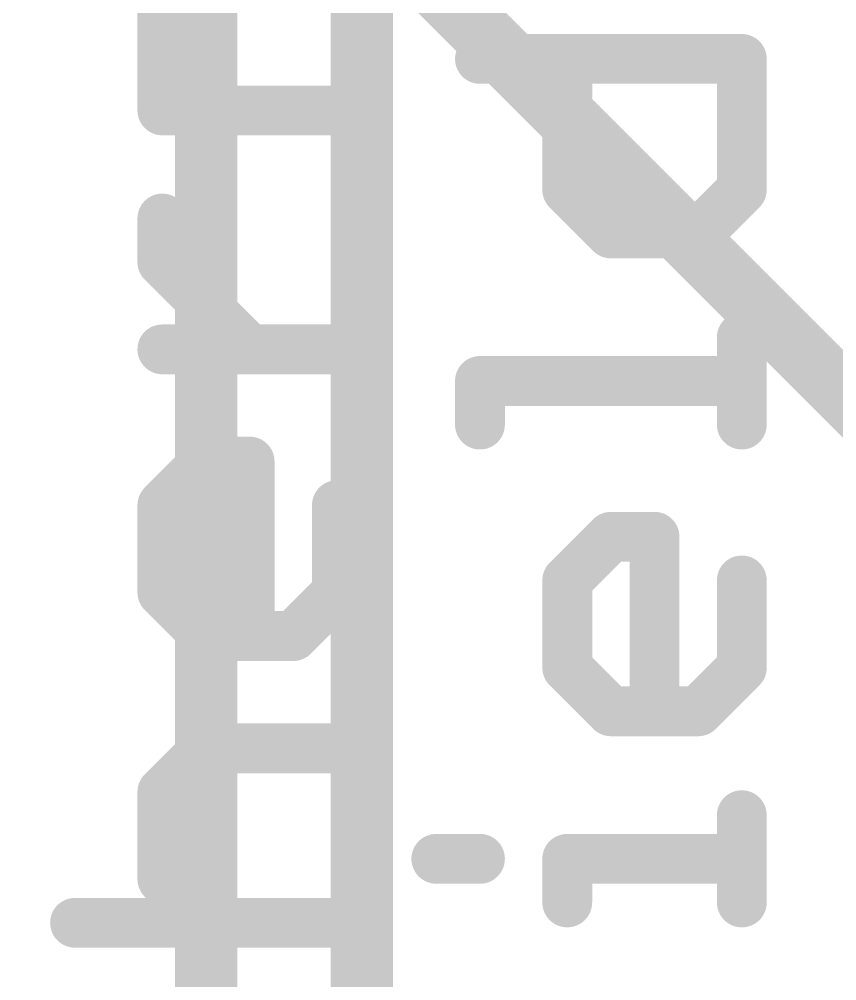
# Model space of a CAD drawing. Extents: x -27 to 80, y -11 to 53.
# Drawn here: x 22.733 to 26.067, y 36.284 to 40.206 of the extents above; entities that cross this region are included whole.
import ezdxf

# ---------------------------------------------------------------- set-up
doc = ezdxf.new("R2010")
doc.units = 0
for name, color, linetype in [('1', 12, 'CONTINUOUS'), ('16', 132, 'CONTINUOUS'), ('21', 53, 'CONTINUOUS')]:
    doc.layers.add(name, color=color, linetype=linetype)

msp = doc.modelspace()

# ---------------------------------------------------------------- linework, layer by layer
at = {"layer": '1', "const_width": 0.254}
msp.add_lwpolyline([(26.67, 38.1), (22.86, 41.91)], dxfattribs=at)
at = {"layer": '16', "const_width": 0.254}
for points in [[(24.13, 29.845), (24.13, 41.91)], [(23.495, 30.607), (23.495, 41.529)]]:
    msp.add_lwpolyline(points, dxfattribs=at)
at = {"layer": '21', "const_width": 0.2032}
for points in [[(23.3166, 39.8337), (23.3166, 40.3675)], [(24.6117, 40.0438), (25.6794, 40.0438)], [(24.9676, 39.5099), (24.9676, 40.0438)], [(25.6794, 40.0438), (25.6794, 39.5099)], [(24.0284, 39.8337), (23.3166, 39.8337)], [(25.1455, 39.332), (24.9676, 39.5099)], [(25.6794, 39.5099), (25.5015, 39.332)], [(23.3166, 39.2151), (23.3166, 39.393)], [(25.5015, 39.332), (25.1455, 39.332)], [(23.6725, 38.8592), (23.3166, 39.2151)], [(25.6794, 38.5524), (25.6794, 38.9083)], [(24.0284, 38.8592), (23.3166, 38.8592)], [(24.6117, 38.5524), (24.6117, 38.7303)], [(24.6117, 38.7303), (25.6794, 38.7303)], [(23.3166, 38.2236), (23.4945, 38.4016)], [(23.4945, 38.4016), (23.6725, 38.4016)], [(23.6725, 38.4016), (23.6725, 37.6898)], [(23.3166, 37.8677), (23.3166, 38.2236)], [(24.0284, 38.2236), (24.0284, 37.8677)], [(24.9676, 37.9168), (25.1455, 38.0948)], [(25.1455, 38.0948), (25.3235, 38.0948)], [(25.3235, 38.0948), (25.3235, 37.383)], [(24.9676, 37.5609), (24.9676, 37.9168)], [(25.6794, 37.9168), (25.6794, 37.5609)], [(23.4945, 37.6898), (23.3166, 37.8677)], [(24.0284, 37.8677), (23.8505, 37.6898)], [(23.8505, 37.6898), (23.4945, 37.6898)], [(25.1455, 37.383), (24.9676, 37.5609)], [(25.6794, 37.5609), (25.5015, 37.383)], [(25.5015, 37.383), (25.1455, 37.383)], [(23.3166, 37.0542), (23.4945, 37.2322)], [(23.4945, 37.2322), (24.0284, 37.2322)], [(23.3166, 36.6983), (23.3166, 37.0542)], [(25.6794, 36.6034), (25.6794, 36.9593)], [(24.4337, 36.7813), (24.6117, 36.7813)], [(24.9676, 36.6034), (24.9676, 36.7813)], [(24.9676, 36.7813), (25.6794, 36.7813)], [(23.4945, 36.5204), (23.3166, 36.6983)], [(22.9607, 36.5204), (24.0284, 36.5204)]]:
    msp.add_lwpolyline(points, dxfattribs=at)
at = {"layer": '21', "const_width": 0.1016}
for points in [[(24.6117, 40.0946, 1), (24.6117, 39.993)], [(25.0184, 40.0438, 1), (24.9168, 40.0438)], [(25.7302, 40.0438, 1), (25.6286, 40.0438)], [(25.6794, 39.993, 1), (25.6794, 40.0946)], [(23.3166, 39.8845, 1), (23.3166, 39.7829)], [(24.0284, 39.7829, 1), (24.0284, 39.8845)], [(23.2658, 39.8337, 1), (23.3674, 39.8337)], [(25.0035, 39.5459, 1), (24.9317, 39.474)], [(25.7153, 39.474, 1), (25.6435, 39.5459)], [(24.9168, 39.5099, 1), (25.0184, 39.5099)], [(25.6286, 39.5099, 1), (25.7302, 39.5099)], [(23.3674, 39.393, 1), (23.2658, 39.393)], [(25.1455, 39.3828, 1), (25.1455, 39.2812)], [(25.1096, 39.2961, 1), (25.1815, 39.3679)], [(25.4655, 39.3679, 1), (25.5374, 39.2961)], [(25.5015, 39.2812, 1), (25.5015, 39.3828)], [(23.3525, 39.251, 1), (23.2807, 39.1792)], [(23.2658, 39.2151, 1), (23.3674, 39.2151)], [(25.7302, 38.9083, 1), (25.6286, 38.9083)], [(23.3166, 38.91, 1), (23.3166, 38.8084)], [(23.6366, 38.8233, 1), (23.7084, 38.8951)], [(24.0284, 38.8084, 1), (24.0284, 38.91)], [(24.6625, 38.7303, 1), (24.5609, 38.7303)], [(24.6117, 38.7811, 1), (24.6117, 38.6795)], [(25.6794, 38.6795, 1), (25.6794, 38.7811)], [(24.5609, 38.5524, 1), (24.6625, 38.5524)], [(25.6286, 38.5524, 1), (25.7302, 38.5524)], [(23.4945, 38.4524, 1), (23.4945, 38.3508)], [(23.5305, 38.3657, 1), (23.4586, 38.4375)], [(23.7233, 38.4016, 1), (23.6217, 38.4016)], [(23.6725, 38.3508, 1), (23.6725, 38.4524)], [(23.3674, 38.2236, 1), (23.2658, 38.2236)], [(24.0792, 38.2236, 1), (23.9776, 38.2236)], [(23.2807, 38.2596, 1), (23.3525, 38.1877)], [(25.1455, 38.1456, 1), (25.1455, 38.044)], [(25.1815, 38.0589, 1), (25.1096, 38.1307)], [(25.3743, 38.0948, 1), (25.2727, 38.0948)], [(25.3235, 38.044, 1), (25.3235, 38.1456)], [(25.0184, 37.9168, 1), (24.9168, 37.9168)], [(24.9317, 37.9528, 1), (25.0035, 37.8809)], [(25.7302, 37.9168, 1), (25.6286, 37.9168)], [(23.3525, 37.9037, 1), (23.2807, 37.8318)], [(24.0643, 37.8318, 1), (23.9925, 37.9037)], [(23.2658, 37.8677, 1), (23.3674, 37.8677)], [(23.9776, 37.8677, 1), (24.0792, 37.8677)], [(23.4945, 37.7406, 1), (23.4945, 37.639)], [(23.4586, 37.6539, 1), (23.5305, 37.7257)], [(23.8145, 37.7257, 1), (23.8864, 37.6539)], [(23.8505, 37.639, 1), (23.8505, 37.7406)], [(23.6217, 37.6898, 1), (23.7233, 37.6898)], [(25.0035, 37.5969, 1), (24.9317, 37.525)], [(25.7153, 37.525, 1), (25.6435, 37.5969)], [(24.9168, 37.5609, 1), (25.0184, 37.5609)], [(25.6286, 37.5609, 1), (25.7302, 37.5609)], [(25.1455, 37.4338, 1), (25.1455, 37.3322)], [(25.1096, 37.3471, 1), (25.1815, 37.4189)], [(25.4655, 37.4189, 1), (25.5374, 37.3471)], [(25.5015, 37.3322, 1), (25.5015, 37.4338)], [(25.2727, 37.383, 1), (25.3743, 37.383)], [(23.4945, 37.283, 1), (23.4945, 37.1814)], [(23.5305, 37.1963, 1), (23.4586, 37.2681)], [(24.0284, 37.1814, 1), (24.0284, 37.283)], [(23.3674, 37.0542, 1), (23.2658, 37.0542)], [(23.2807, 37.0902, 1), (23.3525, 37.0183)], [(25.7302, 36.9593, 1), (25.6286, 36.9593)], [(24.4337, 36.8321, 1), (24.4337, 36.7305)], [(24.6117, 36.7305, 1), (24.6117, 36.8321)], [(25.0184, 36.7813, 1), (24.9168, 36.7813)], [(24.9676, 36.8321, 1), (24.9676, 36.7305)], [(25.6794, 36.7305, 1), (25.6794, 36.8321)], [(23.3525, 36.7343, 1), (23.2807, 36.6624)], [(23.2658, 36.6983, 1), (23.3674, 36.6983)], [(24.9168, 36.6034, 1), (25.0184, 36.6034)], [(25.6286, 36.6034, 1), (25.7302, 36.6034)], [(22.9607, 36.5712, 1), (22.9607, 36.4696)], [(23.4586, 36.4845, 1), (23.5305, 36.5563)], [(24.0284, 36.4696, 1), (24.0284, 36.5712)]]:
    msp.add_lwpolyline(points, format="xyb", dxfattribs=at)

doc.saveas('drawing.dxf')
